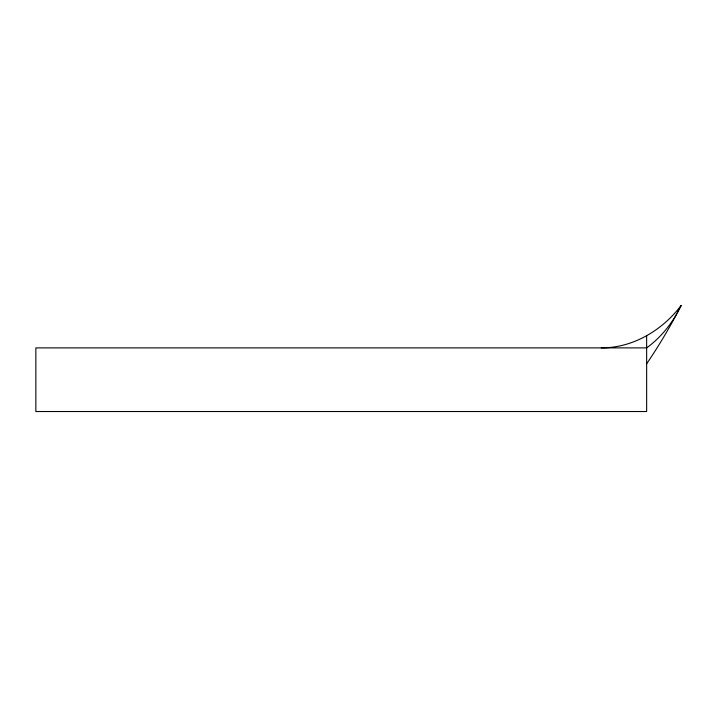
<?xml version="1.0" encoding="UTF-8"?>
<svg xmlns="http://www.w3.org/2000/svg" width="717" height="717" viewBox="0 0 717 717"><rect width="100%" height="100%" fill="white"/><g stroke="black" fill="none" stroke-linecap="round" stroke-linejoin="round"><path stroke-width="1.08" d="M601.258 347.888C632.878 348.032 662.4 330.259 681.15 305.478L675.844 315.597A542.617 542.617 0 0 1 646.653 363.806M681.15 305.478L677.269 312.908M676.678 313.983C669.086 327.14 658.995 338.962 646.644 347.888L35.85 347.888L35.85 411.522L646.644 411.522L646.644 335.717"/></g></svg>
